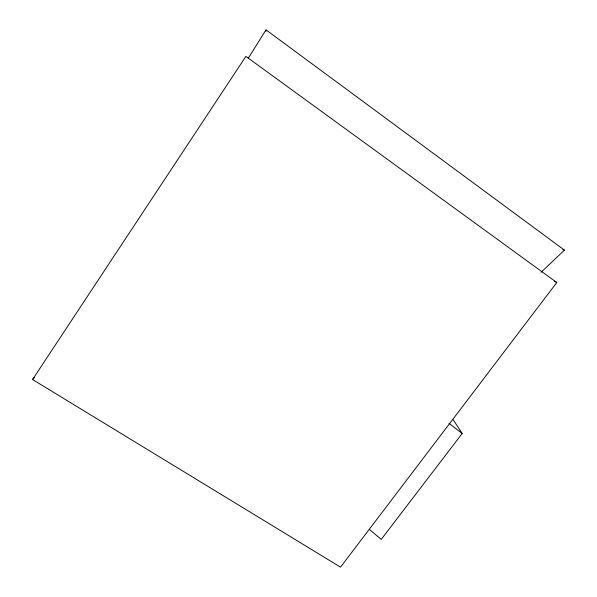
<?xml version="1.0" encoding="UTF-8"?>
<svg xmlns="http://www.w3.org/2000/svg" width="597" height="597" viewBox="0 0 597 597"><rect width="100%" height="100%" fill="white"/><g stroke="black" fill="none" stroke-linecap="round" stroke-linejoin="round"><path stroke-width="0.9" d="M265.926 31.402L266.016 29.85L564.449 250.136L541.195 272.187M248.277 58.193L266.016 29.85M32.551 379.52L245.882 56.387L556.777 282.515L340.521 567.15L32.551 379.52L34.395 377.453M453.287 419.863L462.168 433.504L381.237 539.389L369.424 529.442M562.807 249.449L564.449 250.136M554.359 281.217L556.777 282.515M448.944 423.251L462.168 433.504"/></g></svg>
